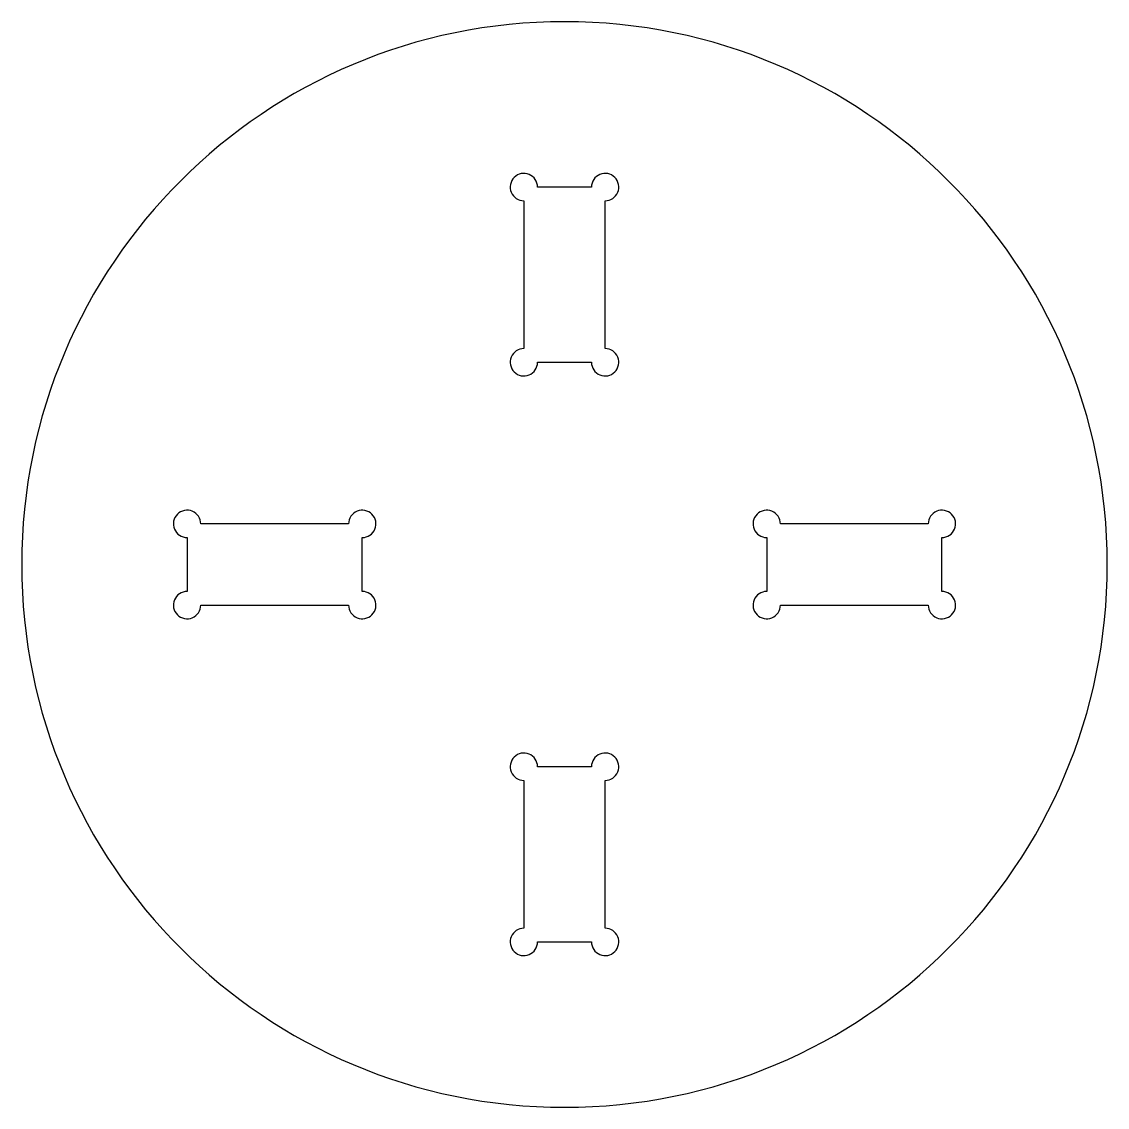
# Model space of a CAD drawing. Header units: millimetres. Extents: x 0 to 254, y 0 to 254.
import ezdxf

# ---------------------------------------------------------------- set-up
doc = ezdxf.new("R2010")
doc.units = ezdxf.units.MM
doc.layers.add('CUT', color=1, linetype='Continuous')

msp = doc.modelspace()

# ---------------------------------------------------------------- linework, layer by layer
at = {"layer": 'CUT'}
for points in [[(254, 127, 1), (0, 127, 1)], [(133.3, 174.31, 2.414214), (136.5, 177.51), (136.5, 212.11, 2.414214), (133.3, 215.31), (120.7, 215.31, 2.414214), (117.5, 212.11), (117.5, 177.51, 2.414214), (120.7, 174.31)], [(38.69, 120.7, 2.414214), (41.89, 117.5), (76.49, 117.5, 2.414214), (79.69, 120.7), (79.69, 133.3, 2.414214), (76.49, 136.5), (41.89, 136.5, 2.414214), (38.69, 133.3)], [(174.31, 120.7, 2.414214), (177.51, 117.5), (212.11, 117.5, 2.414214), (215.31, 120.7), (215.31, 133.3, 2.414214), (212.11, 136.5), (177.51, 136.5, 2.414214), (174.31, 133.3)], [(133.3, 38.69, 2.414214), (136.5, 41.89), (136.5, 76.49, 2.414214), (133.3, 79.69), (120.7, 79.69, 2.414214), (117.5, 76.49), (117.5, 41.89, 2.414214), (120.7, 38.69)]]:
    msp.add_lwpolyline(points, format="xyb", close=True, dxfattribs=at)

doc.saveas('drawing.dxf')
